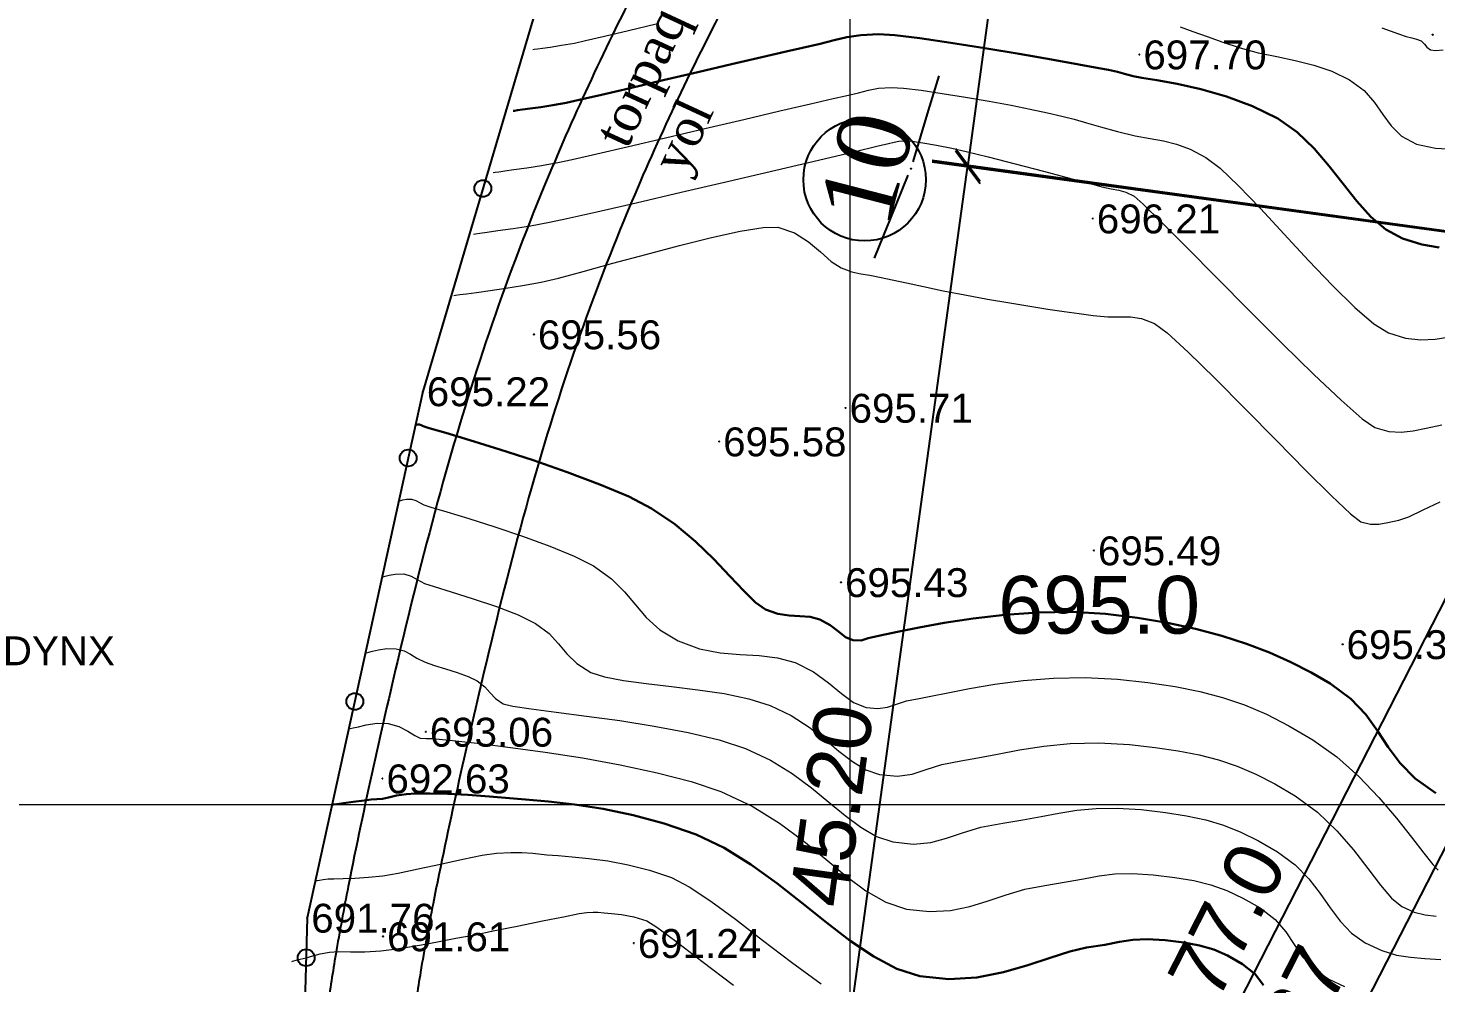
# Model space of a CAD drawing. Header units: feet. Extents: x 3381 to 683784, y 675186 to 4376258.
# Drawn here: x 682054.9 to 682103.66, y 4375708.14 to 4375741.2 of the extents above; entities that cross this region are included whole.
import ezdxf

# ---------------------------------------------------------------- set-up
doc = ezdxf.new("R2010")
doc.units = ezdxf.units.FT
doc.header["$MEASUREMENT"] = 0
doc.header["$PDMODE"] = 34
doc.header["$PDSIZE"] = 0.01
doc.linetypes.add('ACAD_ISO03W100', pattern=[30, 12, -18])
doc.linetypes.add('DUZ', pattern=[0])
doc.layers.get('0').update_dxf_attribs({"linetype": 'CONTINUOUS'})
doc.layers.get('Defpoints').update_dxf_attribs({"linetype": 'CONTINUOUS'})
for name, color, linetype in [('0_Point_Height', 2, 'CONTINUOUS'), ('0_Point_Point', 7, 'CONTINUOUS'), ('Layer8', 7, 'CONTINUOUS'), ('Lep-Stolb', 7, 'CONTINUOUS'), ('Yazilar', 7, 'CONTINUOUS')]:
    doc.layers.add(name, color=color, linetype=linetype)
for name, color, linetype, lineweight in [('ANA HORIZONTAL', 24, 'CONTINUOUS', 30), ('HORIZANTAL', 24, 'CONTINUOUS', 13), ('km setka', 170, 'CONTINUOUS', 15), ('kontur', 5, 'CONTINUOUS', 0)]:
    doc.layers.add(name, color=color, linetype=linetype, lineweight=lineweight)
doc.styles.get("Standard").update_dxf_attribs({"font": 'arial.ttf', "height": 2})
doc.styles.add('style5', font='ariall.ttf', dxfattribs={"height": 400})
doc.dimstyles.new('ISO-25', dxfattribs={"dimtxt": 2, "dimasz": 1, "dimexe": 1.25, "dimexo": 0.625, "dimtad": 1, "dimtxsty": 'Standard', "dimblk": 'OBLIQUE', "dimcen": 2.5, "dimadec": 0, "dimazin": 0, "dimtfac": 1, "dimtmove": 0, "dimatfit": 3, "dimldrblk": 'OBLIQUE', "dimfxl": 1, "dimarcsym": 0})

# ---------------------------------------------------------------- blocks, each defined once
blk = doc.blocks.new('_Oblique')
at = {"color": 0, "linetype": 'ByBlock', "lineweight": -2}
blk.add_line((-0.5, -0.5), (0.5, 0.5), dxfattribs=at)
blk = doc.blocks.new('*D67')
at = {"color": 0, "lineweight": -2, "transparency": 16777216}
for p, q in [((682124.387, 4375746.543), (682120.776, 4375748.391)), ((682121.889, 4375747.822), (682078.889, 4375663.822)), ((682081.387, 4375662.543), (682077.776, 4375664.391))]:
    blk.add_line(p, q, dxfattribs=at)
at = {"layer": 'Defpoints', "color": 0, "lineweight": 18, "transparency": 16777216}
for p in [(682124.943, 4375746.258), (682078.889, 4375663.822), (682081.943, 4375662.258)]:
    blk.add_point(p, dxfattribs=at)
at = {"color": 0, "lineweight": -2, "transparency": 16777216}
for p, rotation in [((682121.889, 4375747.822), 62.89187712919826), ((682078.889, 4375663.822), 242.8918771291982)]:
    blk.add_blockref('_Oblique', p, dxfattribs=dict(at, rotation=rotation))
at = {"color": 0, "lineweight": 18, "transparency": 16777216, "insert": (682098.409, 4375705.964), "char_height": 2, "attachment_point": 5, "rotation": 62.8919}
blk.add_mtext('94,37', dxfattribs=at)
blk = doc.blocks.new('*D36')
at = {"color": 0, "lineweight": -2, "transparency": 16777216}
for p, q in [((682119.996, 4375738.405), (682113.083, 4375741.944)), ((682079.149, 4375672.911), (682114.196, 4375741.375)), ((682084.95, 4375669.942), (682078.036, 4375673.481))]:
    blk.add_line(p, q, dxfattribs=at)
at = {"layer": 'Defpoints', "color": 0, "lineweight": 9, "transparency": 16777216}
for p in [(682114.196, 4375741.375), (682120.553, 4375738.12), (682085.506, 4375669.657)]:
    blk.add_point(p, dxfattribs=at)
at = {"color": 0, "lineweight": -2, "transparency": 16777216}
for p, rotation in [((682114.196, 4375741.375), 62.89187712935262), ((682079.149, 4375672.911), 242.8918771293526)]:
    blk.add_blockref('_Oblique', p, dxfattribs=dict(at, rotation=rotation))
at = {"color": 0, "lineweight": 18, "transparency": 16777216, "insert": (682096.44, 4375710.301), "char_height": 2, "attachment_point": 5, "rotation": 62.8919}
blk.add_mtext('{\\fArial|b0|i0|c238|p34;77.0}', dxfattribs=at)
blk = doc.blocks.new('*D30')
at = {"color": 0, "lineweight": -2, "transparency": 16777216}
blk.add_line((682118.224, 4375734.771), (682113.35, 4375739.13), dxfattribs=at)
for start, end in [(242.879, 352.9349), (228.1908, 242.879)]:
    blk.add_arc((682120.832, 4375737.687), 3.912, start, end, dxfattribs=at)
at = {"layer": 'Defpoints', "color": 0, "lineweight": 30, "transparency": 16777216}
for p in [(682120.832, 4375737.687), (682120.832, 4375737.687), (682123.657, 4375734.982), (682159.346, 4375732.913), (682086.143, 4375669.959)]:
    blk.add_point(p, dxfattribs=at)
at = {"color": 0, "lineweight": -2, "transparency": 16777216}
for p, rotation in [((682124.713, 4375737.206), 82.93491798811135), ((682119.049, 4375734.205), 152.8790077975493)]:
    blk.add_blockref('_Oblique', p, dxfattribs=dict(at, rotation=rotation))
at = {"color": 0, "lineweight": 18, "transparency": 16777216, "insert": (682116.884, 4375738.178), "char_height": 2, "attachment_point": 5, "rotation": 318.1908}
blk.add_mtext('110°', dxfattribs=at)
blk = doc.blocks.new('*D32')
at = {"color": 0, "lineweight": -2, "transparency": 16777216}
blk.add_arc((682182.762, 4375657.126), 7.21, 68.4429, 172.4341, dxfattribs=at)
at = {"layer": 'Defpoints', "color": 0, "lineweight": 30, "transparency": 16777216}
for p in [(682205.683, 4375715.144), (682086.143, 4375669.959), (682177.424, 4375661.972), (682182.797, 4375657.122), (682173.825, 4375634.503)]:
    blk.add_point(p, dxfattribs=at)
at = {"color": 0, "lineweight": -2, "transparency": 16777216}
for p, rotation in [((682185.411, 4375663.832), 338.4429207148453), ((682175.615, 4375658.076), 262.4341392845762)]:
    blk.add_blockref('_Oblique', p, dxfattribs=dict(at, rotation=rotation))
at = {"color": 0, "lineweight": 18, "transparency": 16777216, "insert": (682178.276, 4375664.762), "char_height": 2, "attachment_point": 5, "rotation": 30.4385}
blk.add_mtext('104°', dxfattribs=at)
blk = doc.blocks.new('*D74')
at = {"color": 0, "lineweight": -2, "transparency": 16777216}
for p, q in [((682081.286, 4375691.674), (682087.451, 4375736.452)), ((682136.981, 4375729.632), (682086.213, 4375736.622)), ((682130.815, 4375684.854), (682080.047, 4375691.845))]:
    blk.add_line(p, q, dxfattribs=at)
at = {"layer": 'Defpoints', "color": 0, "lineweight": 30, "transparency": 16777216}
for p in [(682087.451, 4375736.452), (682137.6, 4375729.547), (682131.434, 4375684.769)]:
    blk.add_point(p, dxfattribs=at)
at = {"color": 0, "lineweight": -2, "transparency": 16777216}
for p, rotation in [((682087.451, 4375736.452), 82.16029596032769), ((682081.286, 4375691.674), 262.1602959603277)]:
    blk.add_blockref('_Oblique', p, dxfattribs=dict(at, rotation=rotation))
at = {"color": 0, "lineweight": 20, "transparency": 16777216, "insert": (682082.738, 4375714.288), "char_height": 2, "attachment_point": 5, "rotation": 82.1603}
blk.add_mtext('{\\fArial|b0|i0|c238|p34;45.20}', dxfattribs=at)
blk = doc.blocks.new('*D148')
at = {"color": 0, "lineweight": -2, "transparency": 16777216}
for p, q in [((682135.261, 4375791.852), (682094.506, 4375797.406)), ((682087.453, 4375736.387), (682095.745, 4375797.237)), ((682126.97, 4375731.002), (682086.215, 4375736.556))]:
    blk.add_line(p, q, dxfattribs=at)
at = {"layer": 'Defpoints', "color": 0, "lineweight": 30, "transparency": 16777216}
for p in [(682095.745, 4375797.237), (682135.881, 4375791.768), (682127.589, 4375730.918)]:
    blk.add_point(p, dxfattribs=at)
at = {"color": 0, "lineweight": -2, "transparency": 16777216}
for p, rotation in [((682095.745, 4375797.237), 82.24063511177357), ((682087.453, 4375736.387), 262.2406351117736)]:
    blk.add_blockref('_Oblique', p, dxfattribs=dict(at, rotation=rotation))
at = {"color": 0, "lineweight": 25, "transparency": 16777216, "insert": (682089.968, 4375767.034), "char_height": 2, "attachment_point": 5, "rotation": 82.2406}
blk.add_mtext('{\\fArial|b0|i0|c238|p34;61.40}', dxfattribs=at)

msp = doc.modelspace()

# ---------------------------------------------------------------- hatches: boundary and pattern name
at = {"lineweight": 25}
h = msp.add_hatch(dxfattribs=at)
h.set_pattern_fill('GRASS', color=3)
h.set_pattern_definition([(90, (1287.3136, 801.1559), (-0.707106781, 0.707106781), [0.1875, -1.226713563]), (45, (1287.3136, 801.1559), (-0.70710678119, 0.70710678119), [0.1875, -0.8125]), (135, (1287.3136, 801.1559), (-0.70710678119, -0.70710678119), [0.1875, -0.8125])])
edge = h.paths.add_edge_path(flags=16)
edge.add_arc((682100.284, 4375677.651), 3.56, 0, 360)
edge = h.paths.add_edge_path()
edge.add_arc((682165.941, 4375648.566), 2.121, 0, 360)
edge = h.paths.add_edge_path()
edge.add_line((682103.076, 4375679.859), (682107.613, 4375679.251))
edge.add_line((682107.613, 4375679.251), (682108.001, 4375682.14))
edge.add_line((682108.001, 4375682.14), (682100.674, 4375683.13))
edge.add_line((682100.674, 4375683.13), (682102.815, 4375698.986))
edge.add_line((682102.815, 4375698.986), (682111.188, 4375697.855))
edge.add_line((682111.188, 4375697.855), (682111.915, 4375703.238))
edge.add_line((682111.915, 4375703.238), (682107.263, 4375703.91))
edge.add_line((682107.263, 4375703.91), (682108.077, 4375709.551))
edge.add_line((682108.077, 4375709.551), (682116.199, 4375708.398))
edge.add_line((682116.199, 4375708.398), (682119.945, 4375735.513))
edge.add_line((682119.945, 4375735.513), (682120.038, 4375736.202))
edge.add_line((682120.038, 4375736.202), (682119.768, 4375735.709))
edge.add_line((682119.768, 4375735.709), (682082.23, 4375662.38))
edge.add_line((682082.23, 4375662.38), (682173.825, 4375634.503))
edge.add_line((682173.825, 4375634.503), (682205.683, 4375715.144))
edge.add_line((682205.683, 4375715.144), (682198.572, 4375717.865))
edge.add_line((682198.572, 4375717.865), (682196.818, 4375713.281))
edge.add_line((682196.818, 4375713.281), (682188.454, 4375716.215))
edge.add_arc((682347.883, 4375651.33), 172.127, 157.85455, 159.31778)
edge.add_line((682186.849, 4375712.122), (682200.214, 4375710.326))
edge.add_line((682200.214, 4375710.326), (682199.472, 4375705.078))
edge.add_line((682199.472, 4375705.078), (682186.143, 4375706.885))
edge.add_arc((682186.443, 4375703.744), 3.155, 95.4615, 167.5925)
edge.add_line((682183.362, 4375704.422), (682183.362, 4375703.467))
edge.add_line((682183.362, 4375703.467), (682185.028, 4375703.86))
edge.add_line((682185.028, 4375703.86), (682190.62, 4375702.881))
edge.add_line((682190.62, 4375702.881), (682188.67, 4375689.698))
edge.add_line((682188.67, 4375689.698), (682188.451, 4375689.698))
edge.add_line((682188.451, 4375689.698), (682183.362, 4375690.415))
edge.add_line((682183.362, 4375690.415), (682183.973, 4375695.783))
edge.add_line((682183.973, 4375695.783), (682189.076, 4375695.084))
edge.add_line((682189.076, 4375695.084), (682189.427, 4375697.646))
edge.add_line((682189.427, 4375697.646), (682184.247, 4375698.356))
edge.add_line((682184.247, 4375698.356), (682184.843, 4375703.444))
edge.add_line((682184.843, 4375703.444), (682183.262, 4375703.235))
edge.add_line((682183.262, 4375703.235), (682181.206, 4375687.269))
edge.add_line((682181.206, 4375687.269), (682189.942, 4375686.06))
edge.add_line((682189.942, 4375686.06), (682189.111, 4375678.704))
edge.add_line((682189.111, 4375678.704), (682180.328, 4375679.919))
edge.add_line((682180.328, 4375679.919), (682179.949, 4375677.269))
edge.add_line((682179.949, 4375677.269), (682173.822, 4375678.073))
edge.add_arc((682173.385, 4375668.082), 10, 87.4993, 110.7786)
edge.add_line((682169.838, 4375677.432), (682179.587, 4375676.005))
edge.add_line((682179.587, 4375676.005), (682178.96, 4375672.511))
edge.add_line((682178.96, 4375672.511), (682175.65, 4375673.037))
edge.add_line((682175.65, 4375673.037), (682176.043, 4375676.111))
edge.add_line((682176.043, 4375676.111), (682173.512, 4375676.446))
edge.add_line((682173.512, 4375676.446), (682173.107, 4375673.384))
edge.add_line((682173.107, 4375673.384), (682169.783, 4375673.824))
edge.add_line((682169.783, 4375673.824), (682170.135, 4375676.921))
edge.add_line((682170.135, 4375676.921), (682169.341, 4375677.228))
edge.add_arc((682173.555, 4375667.869), 10.263, 114.2395, 179.0096)
edge.add_line((682163.293, 4375668.047), (682162.943, 4375665.411))
edge.add_line((682162.943, 4375665.411), (682159.957, 4375665.738))
edge.add_line((682159.957, 4375665.738), (682159.076, 4375660.875))
edge.add_line((682159.076, 4375660.875), (682150.367, 4375662.088))
edge.add_line((682150.367, 4375662.088), (682151.054, 4375666.989))
edge.add_line((682151.054, 4375666.989), (682144.128, 4375667.908))
edge.add_line((682144.128, 4375667.908), (682144.563, 4375671.182))
edge.add_arc((682141.589, 4375671.577), 3, 352.4412, 442.1402)
edge.add_line((682141.999, 4375674.549), (682130.113, 4375676.189))
edge.add_line((682130.113, 4375676.189), (682128.842, 4375666.772))
edge.add_line((682128.842, 4375666.772), (682121.539, 4375667.751))
edge.add_line((682121.539, 4375667.751), (682122.793, 4375677.2))
edge.add_line((682122.793, 4375677.2), (682119.777, 4375677.622))
edge.add_line((682119.777, 4375677.622), (682118.516, 4375668.117))
edge.add_line((682118.516, 4375668.117), (682117.086, 4375668.391))
edge.add_line((682117.086, 4375668.391), (682106.365, 4375669.935))
edge.add_line((682106.365, 4375669.935), (682107.414, 4375677.765))
edge.add_line((682107.414, 4375677.765), (682103.794, 4375678.25))
edge.add_arc((682100.284, 4375677.651), 3.56, 9.688, 38.3434)

# ---------------------------------------------------------------- linework, layer by layer
at = {"linetype": 'Continuous'}
for p, q in [((682077.81, 4375759.813, 701.692), (682068.574, 4375728.623, 695.222)), ((682068.574, 4375728.623, 695.222), (682064.573, 4375710.392, 691.756)), ((682064.573, 4375710.392, 691.756), (682064.26, 4375699.771, 689.787))]:
    msp.add_line(p, q, dxfattribs=at)
at = {"color": 7, "linetype": 'DUZ', "lineweight": 25}
msp.add_circle((682083.874, 4375735.952), 2.121, dxfattribs=at)
at = {"linetype": 'Continuous'}
for centre in [(682070.654, 4375735.646, 696.679), (682068.067, 4375726.313, 694.783), (682066.217, 4375717.884, 693.18), (682064.532, 4375709.009, 691.5)]:
    msp.add_circle(centre, 0.291, dxfattribs=at)
for points, knots in [([(682138.673, 4375847.698), (682134.733, 4375843.935), (682134.204, 4375843.884), (682132.615, 4375843.725), (682131.552, 4375843.608), (682128.6, 4375843.201), (682126.723, 4375842.847), (682123.945, 4375841.969), (682122.994, 4375841.598), (682121.503, 4375840.861), (682120.943, 4375840.544), (682119.783, 4375839.789), (682119.195, 4375839.342), (682118.08, 4375838.393), (682117.55, 4375837.889), (682116.308, 4375836.618), (682115.618, 4375835.831), (682114.507, 4375834.513), (682114.073, 4375833.983), (682113.217, 4375832.937), (682112.792, 4375832.416), (682111.526, 4375830.861), (682110.693, 4375829.833), (682108.213, 4375826.765), (682106.586, 4375824.742), (682103.677, 4375821.147), (682102.401, 4375819.576), (682100.365, 4375817.098), (682099.624, 4375816.2), (682098.191, 4375814.479), (682097.502, 4375813.656), (682096.274, 4375812.202), (682095.74, 4375811.573), (682094.371, 4375809.972), (682093.497, 4375808.967), (682092.065, 4375807.025), (682091.479, 4375806.115), (682090.713, 4375804.462), (682090.464, 4375803.758), (682090.231, 4375802.636), (682090.176, 4375802.243), (682090.128, 4375801.449), (682090.133, 4375801.053), (682090.253, 4375799.453), (682090.568, 4375798.28), (682091.281, 4375796.436), (682091.617, 4375795.729), (682092.343, 4375794.393), (682092.734, 4375793.761), (682094.022, 4375791.839), (682094.969, 4375790.645), (682096.433, 4375788.711), (682096.984, 4375787.96), (682097.985, 4375786.429), (682098.433, 4375785.652), (682099.103, 4375784.182), (682099.344, 4375783.495), (682099.69, 4375782.059), (682099.794, 4375781.318), (682099.872, 4375779.721), (682099.826, 4375778.867), (682099.562, 4375777.187), (682099.345, 4375776.356), (682098.55, 4375774.122), (682097.818, 4375772.769), (682096.345, 4375770.622), (682095.691, 4375769.794), (682094.301, 4375768.186), (682093.562, 4375767.403), (682092.06, 4375765.851), (682091.298, 4375765.082), (682089.976, 4375763.697), (682089.412, 4375763.09), (682088.317, 4375761.837), (682087.788, 4375761.198), (682086.249, 4375759.251), (682085.284, 4375757.914), (682083.584, 4375755.45), (682082.836, 4375754.329), (682081.367, 4375752.06), (682080.648, 4375750.914), (682078.548, 4375747.439), (682077.221, 4375745.076), (682074.825, 4375740.387), (682073.746, 4375738.066), (682072.082, 4375734.042), (682071.446, 4375732.358), (682070.288, 4375728.952), (682069.765, 4375727.235), (682068.752, 4375723.607), (682068.27, 4375721.694), (682067.486, 4375718.402), (682067.171, 4375717.024), (682066.558, 4375714.26), (682066.263, 4375712.872), (682065.838, 4375710.699), (682065.692, 4375709.924), (682065.454, 4375708.524), (682065.358, 4375707.905), (682065.118, 4375705.941), (682065.043, 4375704.597), (682065.045, 4375701.581), (682065.167, 4375699.909), (682065.607, 4375696.617), (682065.923, 4375694.998), (682066.563, 4375692.282), (682066.856, 4375691.174), (682067.421, 4375689.176), (682067.687, 4375688.283), (682068.18, 4375686.669), (682068.406, 4375685.939), (682068.902, 4375684.465), (682069.171, 4375683.725), (682069.627, 4375682.634), (682069.784, 4375682.281), (682070.286, 4375681.227), (682070.647, 4375680.566), (682071.328, 4375679.296), (682071.648, 4375678.687), (682072.047, 4375677.785), (682072.168, 4375677.481), (682072.355, 4375676.927), (682072.425, 4375676.68), (682072.548, 4375676.156), (682072.6, 4375675.883), (682072.734, 4375675.047), (682072.797, 4375674.456), (682070.612, 4375670.042)], [0, 0, 0, 0, 1.504182, 1.504182, 4.512547, 4.512547, 9.897023, 9.897023, 12.795834, 12.795834, 14.604059, 14.604059, 16.662244, 16.662244, 18.72043, 18.72043, 21.69221, 21.69221, 23.690537, 23.690537, 25.688865, 25.688865, 29.68552, 29.68552, 37.678831, 37.678831, 43.858623, 43.858623, 47.338723, 47.338723, 50.479181, 50.479181, 52.843093, 52.843093, 56.452422, 56.452422, 59.343353, 59.343353, 61.301717, 61.301717, 62.310714, 62.310714, 63.319712, 63.319712, 66.426739, 66.426739, 68.50177, 68.50177, 70.576802, 70.576802, 75.092259, 75.092259, 77.984383, 77.984383, 80.876507, 80.876507, 83.368148, 83.368148, 85.859789, 85.859789, 88.693846, 88.693846, 91.527902, 91.527902, 96.504404, 96.504404, 99.813748, 99.813748, 103.123092, 103.123092, 106.359907, 106.359907, 108.778682, 108.778682, 111.197456, 111.197456, 116.035005, 116.035005, 120.025858, 120.025858, 124.016711, 124.016711, 131.998417, 131.998417, 139.538843, 139.538843, 144.840516, 144.840516, 150.142189, 150.142189, 155.992549, 155.992549, 160.212599, 160.212599, 164.43265, 164.43265, 166.77754, 166.77754, 168.584028, 168.584028, 172.423705, 172.423705, 177.221179, 177.221179, 182.018653, 182.018653, 185.384546, 185.384546, 188.140377, 188.140377, 190.397291, 190.397291, 192.654204, 192.654204, 193.73589, 193.73589, 195.899262, 195.899262, 198.062634, 198.062634, 199.190084, 199.190084, 200.13488, 200.13488, 201.079676, 201.079676, 202.923933, 202.923933, 202.923933, 202.923933]), ([(682142.575, 4375841.228), (682135.014, 4375840.948), (682134.484, 4375840.897), (682132.906, 4375840.739), (682131.869, 4375840.624), (682129.069, 4375840.236), (682127.361, 4375839.905), (682124.943, 4375839.137), (682124.135, 4375838.818), (682122.886, 4375838.196), (682122.417, 4375837.928), (682121.269, 4375837.17), (682120.598, 4375836.624), (682119.288, 4375835.4), (682118.65, 4375834.724), (682117.387, 4375833.289), (682116.761, 4375832.529), (682114.614, 4375829.908), (682113.135, 4375828.082), (682110.207, 4375824.457), (682108.758, 4375822.657), (682104.371, 4375817.234), (682101.394, 4375813.592), (682097.675, 4375809.219), (682097.191, 4375808.657), (682096.249, 4375807.547), (682095.793, 4375806.997), (682094.805, 4375805.708), (682094.308, 4375804.973), (682093.622, 4375803.654), (682093.395, 4375803.068), (682093.206, 4375802.228), (682093.167, 4375801.968), (682093.131, 4375801.439), (682093.133, 4375801.163), (682093.217, 4375800.053), (682093.448, 4375799.151), (682093.999, 4375797.725), (682094.244, 4375797.196), (682094.781, 4375796.176), (682095.075, 4375795.681), (682096.159, 4375794.001), (682097.051, 4375792.855), (682098.57, 4375790.864), (682099.183, 4375790.048), (682100.352, 4375788.312), (682100.908, 4375787.394), (682101.654, 4375785.84), (682101.901, 4375785.245), (682102.311, 4375784.01), (682102.472, 4375783.379), (682102.829, 4375781.465), (682102.898, 4375780.16), (682102.728, 4375777.758), (682102.527, 4375776.664), (682101.925, 4375774.553), (682101.524, 4375773.534), (682100.57, 4375771.595), (682100.018, 4375770.674), (682098.638, 4375768.659), (682097.774, 4375767.594), (682095.99, 4375765.588), (682095.069, 4375764.643), (682093.403, 4375762.936), (682092.653, 4375762.17), (682091.476, 4375760.895), (682091.031, 4375760.391), (682090.159, 4375759.356), (682089.733, 4375758.827), (682088.479, 4375757.211), (682087.674, 4375756.094), (682086.148, 4375753.885), (682085.421, 4375752.798), (682084, 4375750.609), (682083.305, 4375749.504), (682081.275, 4375746.161), (682079.995, 4375743.893), (682077.618, 4375739.277), (682076.522, 4375736.93), (682074.868, 4375732.927), (682074.251, 4375731.293), (682073.129, 4375727.985), (682072.62, 4375726.308), (682071.622, 4375722.726), (682071.143, 4375720.816), (682070.372, 4375717.563), (682070.065, 4375716.223), (682069.474, 4375713.55), (682069.191, 4375712.215), (682068.776, 4375710.089), (682068.626, 4375709.294), (682068.393, 4375707.906), (682068.304, 4375707.309), (682068.167, 4375706.115), (682068.117, 4375705.515), (682068.023, 4375703.706), (682068.032, 4375702.491), (682068.221, 4375699.358), (682068.501, 4375697.449), (682069.291, 4375693.642), (682069.798, 4375691.743), (682070.544, 4375689.202), (682070.738, 4375688.561), (682071.131, 4375687.283), (682071.329, 4375686.654), (682071.724, 4375685.492), (682071.919, 4375684.955), (682072.27, 4375684.082), (682072.418, 4375683.737), (682072.7, 4375683.13), (682072.832, 4375682.864), (682073.111, 4375682.32), (682073.258, 4375682.045), (682073.709, 4375681.204), (682074.025, 4375680.625), (682074.55, 4375679.553), (682074.767, 4375679.073), (682075.086, 4375678.23), (682075.204, 4375677.877), (682075.401, 4375677.158), (682075.479, 4375676.801), (682075.673, 4375675.742), (682075.75, 4375675.054), (682075.828, 4375674.312), (682075.837, 4375674.231), (682077.571, 4375669.919)], [0, 0, 0, 0, 1.519576, 1.519576, 4.558728, 4.558728, 9.930594, 9.930594, 12.837598, 12.837598, 14.698947, 14.698947, 17.596272, 17.596272, 20.493598, 20.493598, 23.430765, 23.430765, 30.540606, 30.540606, 37.650448, 37.650448, 51.870131, 51.870131, 53.943342, 53.943342, 56.016553, 56.016553, 58.839775, 58.839775, 61.186701, 61.186701, 62.257023, 62.257023, 63.327345, 63.327345, 66.426341, 66.426341, 68.26825, 68.26825, 70.110159, 70.110159, 74.62153, 74.62153, 77.595, 77.595, 80.568471, 80.568471, 82.304355, 82.304355, 84.04024, 84.04024, 87.512009, 87.512009, 90.504027, 90.504027, 93.496045, 93.496045, 96.488063, 96.488063, 100.372173, 100.372173, 104.256283, 104.256283, 107.517701, 107.517701, 109.618427, 109.618427, 111.719153, 111.719153, 115.920605, 115.920605, 119.858792, 119.858792, 123.796978, 123.796978, 131.673352, 131.673352, 139.553481, 139.553481, 144.894421, 144.894421, 150.235361, 150.235361, 156.190392, 156.190392, 160.321983, 160.321983, 164.453574, 164.453574, 166.899961, 166.899961, 168.797126, 168.797126, 170.694291, 170.694291, 174.488621, 174.488621, 180.488906, 180.488906, 186.48919, 186.48919, 188.508696, 188.508696, 190.528201, 190.528201, 192.322947, 192.322947, 193.52533, 193.52533, 194.478712, 194.478712, 195.432094, 195.432094, 197.338858, 197.338858, 198.784376, 198.784376, 199.759029, 199.759029, 200.733681, 200.733681, 202.682985, 202.682985, 202.923933, 202.923933, 202.923933, 202.923933])]:
    msp.add_open_spline(points, degree=3, knots=knots, dxfattribs=at)
at = {"layer": '0_Point_Point'}
for p in [(682103.55, 4375740.973, 698.58), (682093.392, 4375740.288, 697.697), (682085.482, 4375736.337, 696.239), (682091.78, 4375734.608, 696.212), (682072.421, 4375730.595, 695.562), (682068.574, 4375728.623, 695.222), (682083.218, 4375728.051, 695.714), (682078.838, 4375726.887, 695.582), (682091.819, 4375723.113, 695.487), (682083.06, 4375722.012, 695.432), (682100.429, 4375719.864, 695.351), (682068.677, 4375716.833, 693.057), (682067.178, 4375715.216, 692.632), (682064.573, 4375710.392, 691.756), (682067.197, 4375709.748, 691.606), (682075.883, 4375709.516, 691.24)]:
    msp.add_point(p, dxfattribs=at)
at = {"layer": 'ANA HORIZONTAL', "color": 32, "lineweight": 30}
for points, elevation in [([(682071.7, 4375738.332), (682071.75, 4375738.34), (682071.856, 4375738.355), (682072.03, 4375738.379), (682072.289, 4375738.414), (682072.657, 4375738.467), (682073.073, 4375738.533), (682073.535, 4375738.616), (682073.991, 4375738.714), (682074.761, 4375738.891), (682075.759, 4375739.125), (682076.899, 4375739.394), (682078.096, 4375739.676), (682079.262, 4375739.951), (682080.313, 4375740.197), (682081.162, 4375740.392), (682081.722, 4375740.516), (682082.331, 4375740.655), (682082.815, 4375740.782), (682083.258, 4375740.885), (682083.745, 4375740.957), (682084.357, 4375740.989), (682084.926, 4375740.953), (682085.791, 4375740.848), (682086.858, 4375740.693), (682088.035, 4375740.506), (682089.229, 4375740.306), (682090.348, 4375740.113), (682091.298, 4375739.944), (682091.988, 4375739.818), (682092.323, 4375739.754), (682092.631, 4375739.685), (682092.874, 4375739.62), (682093.178, 4375739.535), (682093.472, 4375739.48), (682093.995, 4375739.396), (682094.694, 4375739.27), (682095.515, 4375739.087), (682096.405, 4375738.835), (682097.312, 4375738.501), (682098.182, 4375738.07), (682098.858, 4375737.594), (682099.444, 4375737.034), (682099.966, 4375736.426), (682100.449, 4375735.806), (682100.92, 4375735.209), (682101.402, 4375734.671), (682101.922, 4375734.227), (682102.506, 4375733.913), (682103.173, 4375733.705), (682103.768, 4375733.609)], 697.5), ([(682068.318, 4375727.456), (682068.324, 4375727.457), (682068.348, 4375727.461), (682068.4, 4375727.47), (682068.454, 4375727.474), (682068.519, 4375727.447), (682068.585, 4375727.414), (682068.797, 4375727.353), (682069.365, 4375727.186), (682070.207, 4375726.933), (682071.243, 4375726.61), (682072.391, 4375726.235), (682073.571, 4375725.826), (682074.703, 4375725.401), (682075.704, 4375724.976), (682076.496, 4375724.57), (682077.299, 4375724.025), (682078.016, 4375723.426), (682078.649, 4375722.813), (682079.205, 4375722.228), (682079.687, 4375721.715), (682080.098, 4375721.315), (682080.444, 4375721.07), (682080.868, 4375720.917), (682081.263, 4375720.856), (682081.634, 4375720.836), (682081.985, 4375720.809), (682082.32, 4375720.724), (682082.681, 4375720.531), (682082.965, 4375720.309), (682083.213, 4375720.114), (682083.462, 4375720.002), (682083.754, 4375719.997), (682084.001, 4375720.072), (682084.313, 4375720.148), (682084.57, 4375720.199), (682085.067, 4375720.305), (682085.767, 4375720.447), (682086.634, 4375720.604), (682087.632, 4375720.756), (682088.726, 4375720.883), (682089.879, 4375720.965), (682091.056, 4375720.982), (682092.221, 4375720.914), (682093.33, 4375720.777), (682094.368, 4375720.604), (682095.338, 4375720.396), (682096.246, 4375720.154), (682097.096, 4375719.88), (682097.892, 4375719.577), (682098.638, 4375719.244), (682099.34, 4375718.885), (682100.002, 4375718.501), (682100.71, 4375717.976), (682101.231, 4375717.427), (682101.639, 4375716.865), (682102.011, 4375716.301), (682102.421, 4375715.746), (682102.946, 4375715.211), (682103.66, 4375714.706)], 695), ([(682065.432, 4375714.306), (682065.481, 4375714.312), (682065.602, 4375714.329), (682065.824, 4375714.36), (682066.156, 4375714.406), (682066.543, 4375714.459), (682066.786, 4375714.489), (682066.983, 4375714.499), (682067.181, 4375714.513), (682067.389, 4375714.558), (682067.665, 4375714.625), (682068.004, 4375714.676), (682068.323, 4375714.692), (682068.812, 4375714.698), (682069.429, 4375714.687), (682070.134, 4375714.654), (682070.886, 4375714.59), (682071.437, 4375714.542), (682072.124, 4375714.49), (682072.929, 4375714.419), (682073.832, 4375714.314), (682074.814, 4375714.162), (682075.855, 4375713.947), (682076.937, 4375713.655), (682078.04, 4375713.272), (682079.005, 4375712.815), (682079.935, 4375712.242), (682080.832, 4375711.593), (682081.703, 4375710.909), (682082.549, 4375710.23), (682083.377, 4375709.596), (682084.19, 4375709.047), (682084.992, 4375708.625), (682085.787, 4375708.37), (682086.794, 4375708.266), (682087.763, 4375708.33), (682088.68, 4375708.508), (682089.533, 4375708.752), (682090.306, 4375709.008), (682090.987, 4375709.227), (682091.56, 4375709.358), (682092.192, 4375709.459), (682092.697, 4375709.555), (682093.159, 4375709.627), (682093.66, 4375709.656), (682094.282, 4375709.621), (682094.928, 4375709.542), (682095.475, 4375709.438), (682095.966, 4375709.29), (682096.446, 4375709.081), (682096.96, 4375708.791), (682097.4, 4375708.438), (682097.694, 4375708.064)], 692.5)]:
    msp.add_lwpolyline(points, dxfattribs=dict(at, elevation=elevation))
at = {"layer": 'HORIZANTAL', "color": 32, "linetype": 'Continuous', "lineweight": 13}
for points, elevation in [([(682072.386, 4375740.463), (682072.435, 4375740.471), (682072.541, 4375740.486), (682072.718, 4375740.51), (682072.987, 4375740.547), (682073.376, 4375740.606), (682073.823, 4375740.685), (682074.213, 4375740.771), (682074.863, 4375740.922), (682075.7, 4375741.121), (682076.655, 4375741.349)], 698), ([(682094.803, 4375741.246), (682095.242, 4375741.087), (682095.734, 4375740.91), (682096.28, 4375740.72), (682096.878, 4375740.523), (682097.508, 4375740.351), (682098.147, 4375740.214), (682098.789, 4375740.081), (682099.428, 4375739.923), (682100.056, 4375739.711), (682100.667, 4375739.414), (682101.171, 4375739.04), (682101.53, 4375738.63), (682101.818, 4375738.212), (682102.108, 4375737.814), (682102.474, 4375737.461), (682102.989, 4375737.182), (682103.641, 4375737.04), (682104.482, 4375736.998)], 698), ([(682101.788, 4375741.208), (682102.368, 4375741.002), (682102.63, 4375740.911), (682102.831, 4375740.86), (682102.994, 4375740.824), (682103.152, 4375740.758), (682103.271, 4375740.65), (682103.351, 4375740.537), (682103.473, 4375740.45), (682103.651, 4375740.428), (682103.914, 4375740.444)], 698.5), ([(682071.014, 4375736.201), (682071.075, 4375736.21), (682071.204, 4375736.229), (682071.415, 4375736.258), (682071.731, 4375736.301), (682072.179, 4375736.365), (682072.685, 4375736.445), (682073.248, 4375736.547), (682073.747, 4375736.654), (682074.595, 4375736.846), (682075.702, 4375737.103), (682076.979, 4375737.401), (682078.336, 4375737.72), (682079.686, 4375738.037), (682080.937, 4375738.332), (682082.002, 4375738.581), (682082.79, 4375738.764), (682083.213, 4375738.859), (682083.658, 4375738.963), (682084.006, 4375739.053), (682084.355, 4375739.117), (682084.803, 4375739.145), (682085.221, 4375739.121), (682085.828, 4375739.049), (682086.565, 4375738.943), (682087.372, 4375738.812), (682088.188, 4375738.671), (682088.954, 4375738.529), (682089.611, 4375738.399), (682090.213, 4375738.271), (682090.701, 4375738.156), (682091.13, 4375738.044), (682091.559, 4375737.925), (682092.041, 4375737.788), (682092.635, 4375737.622), (682093.244, 4375737.476), (682093.759, 4375737.38), (682094.221, 4375737.295), (682094.671, 4375737.183), (682095.15, 4375737.007), (682095.697, 4375736.726), (682096.185, 4375736.352), (682096.828, 4375735.737), (682097.582, 4375734.951), (682098.404, 4375734.066), (682099.251, 4375733.153), (682100.08, 4375732.284), (682100.847, 4375731.528), (682101.509, 4375730.958), (682102.023, 4375730.644), (682102.613, 4375730.467), (682103.135, 4375730.403), (682103.63, 4375730.428), (682104.139, 4375730.514)], 697), ([(682070.328, 4375734.07), (682070.399, 4375734.081), (682070.551, 4375734.103), (682070.801, 4375734.137), (682071.173, 4375734.188), (682071.701, 4375734.263), (682072.297, 4375734.358), (682072.96, 4375734.477), (682073.565, 4375734.607), (682074.604, 4375734.842), (682075.963, 4375735.155), (682077.526, 4375735.519), (682079.177, 4375735.905), (682080.8, 4375736.286), (682082.28, 4375736.634), (682083.501, 4375736.921), (682084.348, 4375737.12), (682084.704, 4375737.202), (682084.898, 4375737.249), (682085.054, 4375737.284), (682085.249, 4375737.3), (682085.507, 4375737.282), (682085.893, 4375737.229), (682086.369, 4375737.148), (682086.898, 4375737.045), (682087.388, 4375736.931), (682088.158, 4375736.739), (682089.09, 4375736.5), (682090.067, 4375736.246), (682090.971, 4375736.008), (682091.686, 4375735.819), (682092.093, 4375735.71), (682092.417, 4375735.636), (682092.676, 4375735.589), (682092.923, 4375735.521), (682093.212, 4375735.382), (682093.526, 4375735.106), (682094.159, 4375734.485), (682095.034, 4375733.606), (682096.075, 4375732.553), (682097.205, 4375731.411), (682098.349, 4375730.268), (682099.431, 4375729.207), (682100.374, 4375728.314), (682101.102, 4375727.675), (682101.54, 4375727.376), (682102.027, 4375727.237), (682102.453, 4375727.208), (682102.869, 4375727.257), (682103.324, 4375727.353), (682103.868, 4375727.465)], 696.5), ([(682069.642, 4375731.939), (682069.71, 4375731.949), (682069.854, 4375731.971), (682070.087, 4375732.003), (682070.43, 4375732.05), (682070.909, 4375732.116), (682071.443, 4375732.195), (682072.031, 4375732.291), (682072.673, 4375732.408), (682073.271, 4375732.547), (682074.125, 4375732.773), (682075.159, 4375733.056), (682076.296, 4375733.367), (682077.46, 4375733.677), (682078.575, 4375733.955), (682079.567, 4375734.173), (682080.357, 4375734.301), (682080.871, 4375734.31), (682081.448, 4375734.117), (682081.932, 4375733.806), (682082.348, 4375733.45), (682082.717, 4375733.123), (682083.065, 4375732.9), (682083.437, 4375732.763), (682083.742, 4375732.692), (682084.055, 4375732.641), (682084.451, 4375732.565), (682084.827, 4375732.482), (682085.322, 4375732.375), (682085.919, 4375732.248), (682086.599, 4375732.109), (682087.344, 4375731.963), (682088.135, 4375731.817), (682088.902, 4375731.683), (682089.593, 4375731.57), (682090.218, 4375731.473), (682090.786, 4375731.389), (682091.307, 4375731.315), (682091.791, 4375731.247), (682092.294, 4375731.205), (682092.709, 4375731.207), (682093.084, 4375731.202), (682093.468, 4375731.142), (682093.91, 4375730.978), (682094.352, 4375730.646), (682095.081, 4375729.976), (682096.012, 4375729.066), (682097.059, 4375728.016), (682098.137, 4375726.923), (682099.161, 4375725.887), (682100.045, 4375725.006), (682100.706, 4375724.38), (682101.056, 4375724.107), (682101.394, 4375724.02), (682101.689, 4375724.022), (682101.997, 4375724.079), (682102.371, 4375724.158), (682102.728, 4375724.282), (682103.215, 4375724.514), (682103.813, 4375724.797)], 696), ([(682067.741, 4375724.826), (682067.761, 4375724.829), (682067.807, 4375724.84), (682067.885, 4375724.861), (682068.008, 4375724.886), (682068.185, 4375724.886), (682068.336, 4375724.84), (682068.456, 4375724.77), (682068.608, 4375724.691), (682068.856, 4375724.614), (682069.401, 4375724.451), (682070.164, 4375724.218), (682071.067, 4375723.933), (682072.03, 4375723.61), (682072.973, 4375723.266), (682073.817, 4375722.917), (682074.484, 4375722.579), (682075.107, 4375722.135), (682075.562, 4375721.681), (682075.936, 4375721.228), (682076.313, 4375720.787), (682076.778, 4375720.367), (682077.416, 4375719.98), (682078.157, 4375719.702), (682078.872, 4375719.563), (682079.561, 4375719.505), (682080.224, 4375719.47), (682080.858, 4375719.399), (682081.464, 4375719.234), (682082.102, 4375718.909), (682082.624, 4375718.529), (682083.074, 4375718.156), (682083.494, 4375717.851), (682083.927, 4375717.676), (682084.33, 4375717.64), (682084.664, 4375717.689), (682084.98, 4375717.788), (682085.329, 4375717.9), (682085.762, 4375717.99), (682086.17, 4375718.062), (682086.761, 4375718.183), (682087.508, 4375718.329), (682088.384, 4375718.478), (682089.361, 4375718.608), (682090.414, 4375718.696), (682091.513, 4375718.719), (682092.633, 4375718.655), (682093.688, 4375718.535), (682094.628, 4375718.397), (682095.481, 4375718.23), (682096.274, 4375718.023), (682097.034, 4375717.763), (682097.789, 4375717.44), (682098.567, 4375717.042), (682099.394, 4375716.559), (682100.225, 4375715.967), (682100.993, 4375715.284), (682101.687, 4375714.559), (682102.299, 4375713.843), (682102.82, 4375713.184), (682103.241, 4375712.632), (682103.552, 4375712.236), (682103.744, 4375712.046)], 694.5), ([(682067.163, 4375722.196), (682067.198, 4375722.201), (682067.275, 4375722.219), (682067.408, 4375722.255), (682067.615, 4375722.297), (682067.915, 4375722.298), (682068.172, 4375722.221), (682068.374, 4375722.102), (682068.632, 4375721.969), (682068.962, 4375721.86), (682069.558, 4375721.678), (682070.313, 4375721.442), (682071.122, 4375721.17), (682071.877, 4375720.879), (682072.472, 4375720.588), (682072.945, 4375720.239), (682073.278, 4375719.882), (682073.565, 4375719.531), (682073.903, 4375719.196), (682074.388, 4375718.89), (682074.863, 4375718.732), (682075.52, 4375718.608), (682076.309, 4375718.504), (682077.186, 4375718.403), (682078.101, 4375718.292), (682079.008, 4375718.155), (682079.86, 4375717.977), (682080.608, 4375717.744), (682081.329, 4375717.399), (682081.95, 4375716.998), (682082.495, 4375716.576), (682082.987, 4375716.165), (682083.452, 4375715.801), (682083.912, 4375715.518), (682084.392, 4375715.349), (682085.011, 4375715.294), (682085.525, 4375715.37), (682086.011, 4375715.522), (682086.547, 4375715.695), (682087.212, 4375715.832), (682087.798, 4375715.93), (682088.474, 4375716.063), (682089.237, 4375716.207), (682090.08, 4375716.336), (682090.999, 4375716.428), (682091.989, 4375716.456), (682093.045, 4375716.397), (682093.941, 4375716.295), (682094.739, 4375716.178), (682095.463, 4375716.036), (682096.136, 4375715.86), (682096.782, 4375715.639), (682097.423, 4375715.365), (682098.083, 4375715.027), (682098.785, 4375714.617), (682099.562, 4375714.049), (682100.23, 4375713.408), (682100.806, 4375712.741), (682101.304, 4375712.097), (682101.739, 4375711.524), (682102.126, 4375711.071), (682102.479, 4375710.785), (682102.913, 4375710.588), (682103.292, 4375710.489), (682103.665, 4375710.449)], 694), ([(682066.586, 4375719.566), (682066.623, 4375719.571), (682066.701, 4375719.589), (682066.834, 4375719.623), (682067.035, 4375719.675), (682067.323, 4375719.72), (682067.646, 4375719.709), (682067.93, 4375719.635), (682068.149, 4375719.522), (682068.369, 4375719.387), (682068.656, 4375719.246), (682068.976, 4375719.132), (682069.358, 4375719.014), (682069.761, 4375718.887), (682070.143, 4375718.749), (682070.46, 4375718.597), (682070.726, 4375718.391), (682070.906, 4375718.182), (682071.088, 4375717.981), (682071.36, 4375717.799), (682071.689, 4375717.718), (682072.323, 4375717.624), (682073.196, 4375717.512), (682074.243, 4375717.378), (682075.396, 4375717.219), (682076.589, 4375717.031), (682077.758, 4375716.809), (682078.834, 4375716.552), (682079.752, 4375716.253), (682080.611, 4375715.852), (682081.364, 4375715.387), (682082.032, 4375714.892), (682082.636, 4375714.396), (682083.199, 4375713.93), (682083.743, 4375713.525), (682084.288, 4375713.212), (682084.857, 4375713.023), (682085.566, 4375712.946), (682086.163, 4375713.002), (682086.711, 4375713.146), (682087.269, 4375713.334), (682087.899, 4375713.525), (682088.661, 4375713.674), (682089.352, 4375713.782), (682089.989, 4375713.903), (682090.605, 4375714.019), (682091.228, 4375714.117), (682091.891, 4375714.179), (682092.624, 4375714.192), (682093.458, 4375714.138), (682094.292, 4375714.042), (682095.025, 4375713.927), (682095.687, 4375713.783), (682096.304, 4375713.598), (682096.906, 4375713.359), (682097.521, 4375713.056), (682098.177, 4375712.675), (682098.784, 4375712.225), (682099.261, 4375711.737), (682099.652, 4375711.234), (682099.999, 4375710.739), (682100.346, 4375710.273), (682100.737, 4375709.861), (682101.214, 4375709.524), (682101.788, 4375709.255), (682102.294, 4375709.1), (682102.775, 4375709.023), (682103.274, 4375708.985), (682103.837, 4375708.95)], 693.5), ([(682066.009, 4375716.936), (682066.056, 4375716.943), (682066.162, 4375716.965), (682066.342, 4375717.008), (682066.615, 4375717.072), (682066.99, 4375717.13), (682067.376, 4375717.121), (682067.738, 4375717.016), (682068.05, 4375716.856), (682068.3, 4375716.702), (682068.476, 4375716.616), (682068.687, 4375716.602), (682068.903, 4375716.604), (682069.145, 4375716.58), (682069.718, 4375716.521), (682070.561, 4375716.426), (682071.613, 4375716.295), (682072.813, 4375716.129), (682074.099, 4375715.927), (682075.412, 4375715.69), (682076.69, 4375715.416), (682077.871, 4375715.107), (682078.896, 4375714.763), (682079.978, 4375714.257), (682080.925, 4375713.673), (682081.765, 4375713.049), (682082.527, 4375712.424), (682083.235, 4375711.838), (682083.919, 4375711.328), (682084.606, 4375710.935), (682085.322, 4375710.696), (682086.122, 4375710.606), (682086.845, 4375710.647), (682087.513, 4375710.783), (682088.151, 4375710.976), (682088.781, 4375711.187), (682089.426, 4375711.38), (682090.111, 4375711.516), (682090.852, 4375711.632), (682091.46, 4375711.746), (682092, 4375711.844), (682092.538, 4375711.909), (682093.139, 4375711.926), (682093.87, 4375711.88), (682094.624, 4375711.79), (682095.277, 4375711.68), (682095.862, 4375711.534), (682096.415, 4375711.337), (682096.972, 4375711.075), (682097.569, 4375710.733), (682098.092, 4375710.33), (682098.46, 4375709.903), (682098.751, 4375709.469), (682099.044, 4375709.041), (682099.417, 4375708.634), (682099.949, 4375708.264), (682100.493, 4375708.011)], 693), ([(682064.855, 4375711.676), (682064.875, 4375711.679), (682064.92, 4375711.685), (682064.997, 4375711.697), (682065.118, 4375711.715), (682065.299, 4375711.736), (682065.491, 4375711.745), (682065.81, 4375711.753), (682066.221, 4375711.768), (682066.692, 4375711.797), (682067.19, 4375711.848), (682067.718, 4375711.938), (682068.411, 4375712.084), (682069.185, 4375712.254), (682069.954, 4375712.421), (682070.631, 4375712.556), (682071.13, 4375712.628), (682071.617, 4375712.658), (682071.999, 4375712.657), (682072.382, 4375712.628), (682072.869, 4375712.577), (682073.256, 4375712.544), (682073.748, 4375712.505), (682074.328, 4375712.449), (682074.979, 4375712.362), (682075.684, 4375712.23), (682076.425, 4375712.041), (682077.184, 4375711.782), (682077.796, 4375711.467), (682078.544, 4375710.971), (682079.402, 4375710.34), (682080.343, 4375709.621), (682081.342, 4375708.86), (682082.37, 4375708.103)], 692)]:
    msp.add_lwpolyline(points, dxfattribs=dict(at, elevation=elevation))
at = {"layer": 'HORIZANTAL', "color": 16, "linetype": 'Continuous', "lineweight": 20, "elevation": 691.5}
msp.add_lwpolyline([(682064.032, 4375708.883), (682064.055, 4375708.889), (682064.106, 4375708.902), (682064.192, 4375708.925), (682064.329, 4375708.96), (682064.532, 4375709.011), (682064.76, 4375709.075), (682065.021, 4375709.146), (682065.344, 4375709.204), (682065.665, 4375709.22), (682066.074, 4375709.215), (682066.562, 4375709.215), (682067.118, 4375709.247), (682067.578, 4375709.3), (682068.038, 4375709.371), (682068.528, 4375709.459), (682069.077, 4375709.562), (682069.713, 4375709.681), (682070.312, 4375709.796), (682071.07, 4375709.947), (682071.901, 4375710.116), (682072.72, 4375710.284), (682073.443, 4375710.43), (682073.983, 4375710.535), (682074.257, 4375710.581), (682074.469, 4375710.592), (682074.639, 4375710.585), (682074.852, 4375710.563), (682075.107, 4375710.543), (682075.46, 4375710.506), (682075.877, 4375710.43), (682076.328, 4375710.291), (682076.681, 4375710.066), (682077.336, 4375709.577), (682078.238, 4375708.887), (682079.329, 4375708.058)], dxfattribs=at)
at = {"layer": 'km setka', "flags": 128}
for points in [[(682083.362, 4375843.142), (682083.362, 4375633.906)], [(682044.591, 4375714.316), (682283.362, 4375714.316)]]:
    msp.add_lwpolyline(points, dxfattribs=at)
at = {"layer": 'Lep-Stolb', "color": 1}
for p, q in [((682086.092, 4375738.343, 690.341), (682086.46, 4375739.552, 690.341)), ((682085.555, 4375736.576, 690.341), (682086.092, 4375738.343, 690.341)), ((682084.596, 4375734.166, 690.341), (682085.388, 4375736.106, 690.341)), ((682084.219, 4375733.24, 690.341), (682084.691, 4375734.397, 690.341))]:
    msp.add_line(p, q, dxfattribs=at)

# ---------------------------------------------------------------- texts
at = {"layer": '0_Point_Height', "color": 0}
for s, p in [('697.70', (682093.528, 4375739.774, 697.697)), ('696.21', (682091.916, 4375734.094, 696.212)), ('695.56', (682072.557, 4375730.081, 695.562)), ('695.22', (682068.71, 4375728.109, 695.222)), ('695.71', (682083.354, 4375727.537, 695.714)), ('695.58', (682078.974, 4375726.373, 695.582)), ('695.49', (682091.955, 4375722.599, 695.487)), ('695.43', (682083.196, 4375721.498, 695.432)), ('695.35', (682100.565, 4375719.35, 695.351)), ('693.06', (682068.813, 4375716.319, 693.057)), ('692.63', (682067.314, 4375714.702, 692.632)), ('691.76', (682064.709, 4375709.878, 691.756)), ('691.61', (682067.333, 4375709.234, 691.606)), ('691.24', (682076.019, 4375709.002, 691.24))]:
    msp.add_text(s, height=1, dxfattribs=at).set_placement(p)
at = {"layer": '0_Point_Height', "color": 5, "lineweight": 9}
msp.add_text('695.0', height=2, dxfattribs=at).set_placement((682088.501, 4375720.231, 1390))
at = {"layer": 'kontur', "color": 0, "linetype": 'ACAD_ISO03W100', "lineweight": 0, "ltscale": 0.35, "insert": (682054.028, 4375720.138), "char_height": 1, "attachment_point": 1}
msp.add_mtext_dynamic_manual_height_columns('DYNX', width=10.61016, gutter_width=12.5, heights=[0], dxfattribs=at)
at = {"layer": 'Layer8', "color": 0, "lineweight": 18, "insert": (682084.72, 4375734.206, -696.5), "char_height": 2.5, "width": 81.30669, "attachment_point": 7, "rotation": 75.5124, "style": 'style5'}
msp.add_mtext('{\\fTimes New Roman|b0|i0|c238|p18;10}', dxfattribs=at)
at = {"layer": 'Yazilar', "insert": (682074.472, 4375737.519), "char_height": 1.3, "width": 0.10588, "attachment_point": 1, "rotation": 65.1483}
msp.add_mtext('{\\fTimes New Roman|b0|i0|c0|p18;torpaq\\fTimes New Roman|b0|i0|c238|p18; yol}', dxfattribs=at)

# ---------------------------------------------------------------- dimensions: what is measured, and where the dimension line sits
at = {"color": 222, "lineweight": 25}
dim = msp.add_aligned_dim(p1=(682127.589, 4375730.918), p2=(682135.881, 4375791.768), distance=40.507, text='{\\fArial|b0|i0|c238|p34;61.40}', dimstyle='ISO-25', dxfattribs=at)
dim.commit()
dim.dimension.update_dxf_attribs({"geometry": '*D148', "text_midpoint": (682089.968, 4375767.034)})
at = {"color": 7, "lineweight": 18}
dim = msp.add_linear_dim(base=(682078.889, 4375663.822), p1=(682124.943, 4375746.258), p2=(682081.943, 4375662.258), angle=242.8919, dimstyle='ISO-25', dxfattribs=at)
dim.commit()
dim.dimension.update_dxf_attribs({"geometry": '*D67', "text_midpoint": (682100.036, 4375705.131), "dimtype": 161})
dim = msp.add_linear_dim(base=(682114.196, 4375741.375), p1=(682085.506, 4375669.657), p2=(682120.553, 4375738.12), angle=62.8919, text='{\\fArial|b0|i0|c238|p34;77.0}', dimstyle='ISO-25', dxfattribs=at)
dim.commit()
dim.dimension.update_dxf_attribs({"geometry": '*D36', "text_midpoint": (682097.905, 4375709.551), "dimtype": 161})
for base, line1, line2, picture, middle in [((682123.657, 4375734.982), ((682120.832, 4375737.687), (682159.346, 4375732.913)), ((682086.143, 4375669.959), (682120.832, 4375737.687)), '*D30', (682116.884, 4375738.178)), ((682177.424, 4375661.972), ((682182.797, 4375657.122), (682086.143, 4375669.959)), ((682205.683, 4375715.144), (682173.825, 4375634.503)), '*D32', (682178.276, 4375664.762))]:
    dim = msp.add_angular_dim_2l(base=base, line1=line1, line2=line2, dimstyle='ISO-25', dxfattribs=at)
    dim.commit()
    dim.dimension.update_dxf_attribs({"geometry": picture, "text_midpoint": middle})
at = {"color": 7, "lineweight": 20}
dim = msp.add_aligned_dim(p1=(682131.434, 4375684.769), p2=(682137.6, 4375729.547), distance=50.622, text='{\\fArial|b0|i0|c238|p34;45.20}', dimstyle='ISO-25', dxfattribs=at)
dim.commit()
dim.dimension.update_dxf_attribs({"geometry": '*D74', "text_midpoint": (682082.738, 4375714.288)})

doc.saveas('drawing.dxf')
